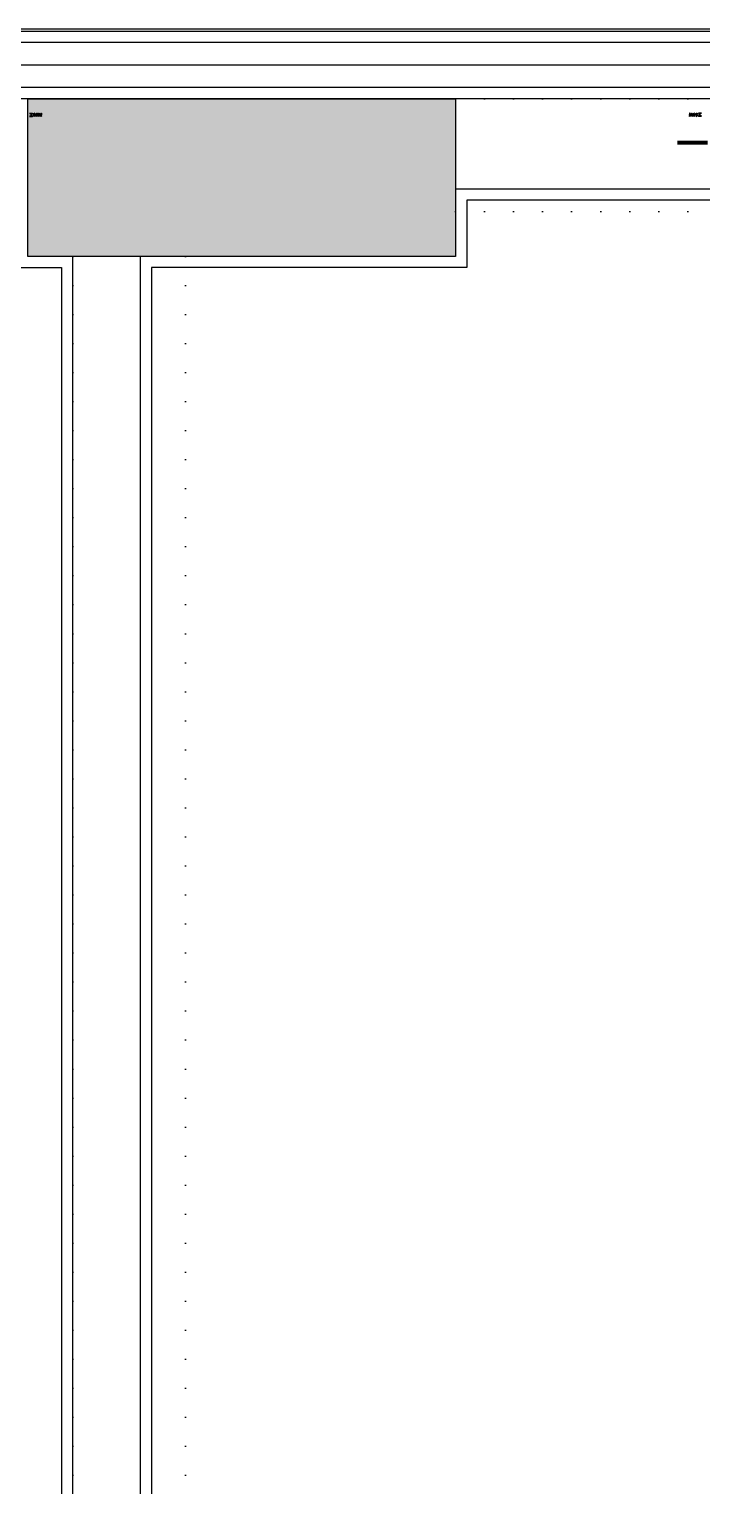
# Model space of a CAD drawing. Header units: inches. Extents: x 21 to 32698, y 13 to 3712.
# Drawn here: x 12012 to 12161.4, y 2273.8 to 2597.6 of the extents above; entities that cross this region are included whole.
import ezdxf

# ---------------------------------------------------------------- set-up
doc = ezdxf.new("R2010")
doc.units = ezdxf.units.IN
doc.header["$MEASUREMENT"] = 0
doc.linetypes.add('DOT', pattern=[6.35, 0, -6.35])
for name, color, linetype, lineweight in [('Z_MİM_-KM-BEAM-RAY', 8, 'DOT', 25), ('Z_MİM_-KM-GLAZ', 8, 'Continuous', 25), ('Z_MİM_-KM-IZO-THERMAL', 8, 'Continuous', 25), ('Z_MİM_-KM-IZO-THERMAL-ROCKWOOL', 8, 'BATTING', 25), ('Z_MİM_-KM-PAINT', 8, 'Continuous', 25), ('Z_MİM_-KM-PATTERN-STRC', 8, 'Continuous', 25), ('Z_MİM_-KM-STRC-CONCRETE', 8, 'Continuous', 25), ('Z_MİM_-KM-WALL', 8, 'Continuous', 25), ('Z_MİM_-KM-WALL-PL', 8, 'Continuous', 25), ('Z_MİM_-KM-WALL-PLASTER', 8, 'Continuous', 25), ('Z_MİM_AUDIT_D_040619093244-1', 8, 'Continuous', 25), ('Z_MİM_CELIK', 8, 'Continuous', 25)]:
    doc.layers.add(name, color=color, linetype=linetype, lineweight=lineweight)
doc.linetypes.add('BATTING', pattern='A,0.00254,-2.54,[134,ltypeshp.shx,S=2.54,R=0,X=-2.54,Y=0],-5.08,[134,ltypeshp.shx,S=2.54,R=180,X=2.54,Y=0],-2.54', length=10.16254)

# ---------------------------------------------------------------- blocks, each defined once
blk = doc.blocks.new('*U295')
at = {"layer": 'Z_MİM_AUDIT_D_040619093244-1'}
for points in [[(115.33, -3.18), (115.48, -3.18)], [(115.58, -3.18), (115.73, -3.18)], [(115.83, -3.18), (115.98, -3.18)], [(115.98, -3.18), (116.16, -3.25)], [(116.51, -3.2), (116.43, -3.18), (116.43, -3.39), (116.36, -3.4)], [(116.58, -3.23), (116.63, -3.31)], [(116.83, -3.18), (116.91, -3.2)], [(116.83, -3.18), (116.83, -3.38)], [(116.98, -3.23), (117.03, -3.31)], [(117.31, -3.2), (117.23, -3.18), (117.23, -3.36), (117.15, -3.36)], [(117.43, -3.31), (117.38, -3.23)], [(117.63, -3.18), (117.71, -3.2)], [(117.63, -3.18), (117.63, -3.34)], [(117.78, -3.23), (117.83, -3.31)], [(118.03, -3.18), (118.03, -3.33)], [(118.03, -3.18), (118.11, -3.2)], [(115.33, -3.28), (115.48, -3.28)], [(115.33, -3.78), (115.48, -3.78)], [(115.33, -3.88), (115.48, -3.88)], [(115.58, -3.28), (115.73, -3.28)], [(115.58, -3.5), (115.73, -3.5)], [(115.58, -3.55), (115.73, -3.55)], [(115.58, -3.78), (115.73, -3.78)], [(115.58, -3.88), (115.73, -3.88)], [(115.83, -3.28), (115.98, -3.28)], [(115.83, -3.5), (115.98, -3.5)], [(115.83, -3.55), (115.98, -3.55)], [(115.83, -3.78), (115.98, -3.78)], [(115.83, -3.88), (115.98, -3.88)], [(115.98, -3.88), (116.16, -3.8)], [(116.08, -3.5), (116.23, -3.5)], [(116.08, -3.55), (116.23, -3.55)], [(116.28, -3.4), (116.23, -3.28)], [(116.28, -3.65), (116.23, -3.78)], [(116.51, -3.85), (116.43, -3.88), (116.43, -3.66), (116.36, -3.65)], [(116.37, -3.49), (116.47, -3.49)], [(116.39, -3.56), (116.49, -3.56)], [(116.42, -3.49), (116.44, -3.56)], [(116.57, -3.49), (116.67, -3.48)], [(116.58, -3.83), (116.63, -3.74)], [(116.59, -3.56), (116.7, -3.57)], [(116.62, -3.48), (116.65, -3.57)], [(116.83, -3.38), (116.75, -3.38)], [(116.91, -3.85), (116.83, -3.88), (116.83, -3.67), (116.75, -3.67)], [(116.77, -3.48), (116.86, -3.48)], [(116.8, -3.57), (116.9, -3.58)], [(116.82, -3.48), (116.85, -3.57)], [(116.96, -3.47), (117.06, -3.47)], [(116.98, -3.83), (117.03, -3.74)], [(117, -3.58), (117.1, -3.58)], [(117.01, -3.47), (117.05, -3.58)], [(117.31, -3.85), (117.23, -3.88), (117.23, -3.69), (117.15, -3.69)], [(117.16, -3.46), (117.26, -3.46)], [(117.2, -3.59), (117.3, -3.59)], [(117.21, -3.46), (117.25, -3.59)], [(117.36, -3.46), (117.46, -3.45)], [(117.43, -3.74), (117.38, -3.83)], [(117.4, -3.59), (117.51, -3.6)], [(117.41, -3.46), (117.46, -3.6)], [(117.63, -3.34), (117.54, -3.35)], [(117.63, -3.71), (117.54, -3.7)], [(117.56, -3.45), (117.66, -3.45)], [(117.61, -3.45), (117.66, -3.6)], [(117.61, -3.6), (117.71, -3.61)], [(117.63, -3.88), (117.63, -3.71)], [(117.63, -3.88), (117.71, -3.85)], [(117.75, -3.44), (117.85, -3.44)], [(117.78, -3.83), (117.83, -3.74)], [(117.8, -3.44), (117.86, -3.61)], [(117.81, -3.61), (117.91, -3.61)], [(118.03, -3.33), (117.94, -3.33)], [(118.03, -3.72), (117.94, -3.72)], [(117.95, -3.44), (118.05, -3.43)], [(118, -3.43), (118.06, -3.62)], [(118.01, -3.62), (118.11, -3.62)], [(118.03, -3.88), (118.03, -3.72)], [(118.03, -3.88), (118.11, -3.85)]]:
    blk.add_lwpolyline(points, dxfattribs=at)
blk = doc.blocks.new('*U77')
at = {"layer": 'Z_MİM_AUDIT_D_040619093244-1'}
for points in [[(-3.03, -3.18), (-3.11, -3.2)], [(-3.03, -3.18), (-3.03, -3.33)], [(-2.78, -3.23), (-2.83, -3.31)], [(-2.63, -3.18), (-2.71, -3.2)], [(-2.63, -3.18), (-2.63, -3.34)], [(-2.43, -3.31), (-2.38, -3.23)], [(-2.31, -3.2), (-2.23, -3.18), (-2.23, -3.36), (-2.15, -3.36)], [(-1.98, -3.23), (-2.03, -3.31)], [(-1.83, -3.18), (-1.91, -3.2)], [(-1.83, -3.18), (-1.83, -3.38)], [(-1.58, -3.23), (-1.63, -3.31)], [(-1.51, -3.2), (-1.43, -3.18), (-1.43, -3.39), (-1.36, -3.4)], [(-0.98, -3.18), (-1.16, -3.25)], [(-0.83, -3.18), (-0.98, -3.18)], [(-0.58, -3.18), (-0.73, -3.18)], [(-0.33, -3.18), (-0.48, -3.18)], [(-3.01, -3.62), (-3.11, -3.62)], [(-3.03, -3.88), (-3.11, -3.85)], [(-3, -3.43), (-3.06, -3.62)], [(-2.95, -3.44), (-3.05, -3.43)], [(-3.03, -3.33), (-2.94, -3.33)], [(-3.03, -3.88), (-3.03, -3.72)], [(-3.03, -3.72), (-2.94, -3.72)], [(-2.81, -3.61), (-2.91, -3.61)], [(-2.8, -3.44), (-2.86, -3.61)], [(-2.75, -3.44), (-2.85, -3.44)], [(-2.78, -3.83), (-2.83, -3.74)], [(-2.61, -3.6), (-2.71, -3.61)], [(-2.63, -3.88), (-2.71, -3.85)], [(-2.61, -3.45), (-2.66, -3.6)], [(-2.56, -3.45), (-2.66, -3.45)], [(-2.63, -3.34), (-2.54, -3.35)], [(-2.63, -3.71), (-2.54, -3.7)], [(-2.63, -3.88), (-2.63, -3.71)], [(-2.4, -3.59), (-2.51, -3.6)], [(-2.36, -3.46), (-2.46, -3.45)], [(-2.41, -3.46), (-2.46, -3.6)], [(-2.43, -3.74), (-2.38, -3.83)], [(-2.31, -3.85), (-2.23, -3.88), (-2.23, -3.69), (-2.15, -3.69)], [(-2.2, -3.59), (-2.3, -3.59)], [(-2.16, -3.46), (-2.26, -3.46)], [(-2.21, -3.46), (-2.25, -3.59)], [(-2, -3.58), (-2.1, -3.58)], [(-1.96, -3.47), (-2.06, -3.47)], [(-2.01, -3.47), (-2.05, -3.58)], [(-1.98, -3.83), (-2.03, -3.74)], [(-1.91, -3.85), (-1.83, -3.88), (-1.83, -3.67), (-1.75, -3.67)], [(-1.8, -3.57), (-1.9, -3.58)], [(-1.77, -3.48), (-1.86, -3.48)], [(-1.82, -3.48), (-1.85, -3.57)], [(-1.83, -3.38), (-1.75, -3.38)], [(-1.59, -3.56), (-1.7, -3.57)], [(-1.57, -3.49), (-1.67, -3.48)], [(-1.62, -3.48), (-1.65, -3.57)], [(-1.58, -3.83), (-1.63, -3.74)], [(-1.51, -3.85), (-1.43, -3.88), (-1.43, -3.66), (-1.36, -3.65)], [(-1.39, -3.56), (-1.49, -3.56)], [(-1.37, -3.49), (-1.47, -3.49)], [(-1.42, -3.49), (-1.44, -3.56)], [(-1.28, -3.4), (-1.23, -3.28)], [(-1.28, -3.65), (-1.23, -3.78)], [(-1.08, -3.5), (-1.23, -3.5)], [(-1.08, -3.55), (-1.23, -3.55)], [(-0.98, -3.88), (-1.16, -3.8)], [(-0.83, -3.28), (-0.98, -3.28)], [(-0.83, -3.5), (-0.98, -3.5)], [(-0.83, -3.55), (-0.98, -3.55)], [(-0.83, -3.78), (-0.98, -3.78)], [(-0.83, -3.88), (-0.98, -3.88)], [(-0.58, -3.28), (-0.73, -3.28)], [(-0.58, -3.5), (-0.73, -3.5)], [(-0.58, -3.55), (-0.73, -3.55)], [(-0.58, -3.78), (-0.73, -3.78)], [(-0.58, -3.88), (-0.73, -3.88)], [(-0.33, -3.28), (-0.48, -3.28)], [(-0.33, -3.78), (-0.48, -3.78)], [(-0.33, -3.88), (-0.48, -3.88)]]:
    blk.add_lwpolyline(points, dxfattribs=at)
at = {"layer": 'Z_MİM_CELIK'}
for p, q in [((1, -9.45), (-5.7, -9.45)), ((1, -9.65), (-5.7, -9.65)), ((1, -9.85), (-5.7, -9.85)), ((1, -10.05), (-5.7, -10.05))]:
    blk.add_line(p, q, dxfattribs=at)
blk = doc.blocks.new('-KM_Kolon-1K')
at = {"layer": 'Z_MİM_-KM-PATTERN-STRC'}
blk.add_hatch(color=256, dxfattribs=at).paths.add_polyline_path([(2680, 1600), (2775, 1600), (2775, 1565), (2680, 1565)], flags=0)
at = {"layer": 'Z_MİM_-KM-STRC-CONCRETE'}
blk.add_lwpolyline([(2680, 1600), (2775, 1600), (2775, 1565), (2680, 1565)], close=True, dxfattribs=at)
blk = doc.blocks.new('-KM_Kiriş İzi-1K')
at = {"layer": 'Z_MİM_-KM-BEAM-RAY'}
for p, q in [((2775, 1600), (3475, 1600)), ((2775, 1575), (3475, 1575)), ((2690, 1565), (2690, 1030)), ((2715, 1565), (2715, 1030))]:
    blk.add_line(p, q, dxfattribs=at)

msp = doc.modelspace()

# ---------------------------------------------------------------- linework, layer by layer
at = {"layer": 'Z_MİM_-KM-WALL'}
for p, q in [((12021.71, 2012.08), (12021.71, 2547.08)), ((12036.71, 2012.08), (12036.71, 2547.08))]:
    msp.add_line(p, q, dxfattribs=at)

# ---------------------------------------------------------------- block references
at = {"layer": 'Z_MİM_-KM-GLAZ', "ltscale": 1.5}
for name, p in [('*U295', (11896.71, 2582.08)), ('*U77', (12161.71, 2582.08))]:
    msp.add_blockref(name, p, dxfattribs=at)

# ---------------------------------------------------------------- next in the draw order: linework, layer by layer
at = {"layer": 'Z_MİM_-KM-IZO-THERMAL'}
msp.add_lwpolyline([(11329.21, 1162.16), (11329.21, 969.58), (12844.21, 969.58), (12844.21, 2594.58), (9029.21, 2594.58), (9029.21, 1624.58), (9319.21, 1624.58), (9319.21, 969.58), (10654.21, 969.58), (10654.21, 1161.83)], dxfattribs=at)
at = {"layer": 'Z_MİM_-KM-IZO-THERMAL-ROCKWOOL', "ltscale": 0.45}
msp.add_lwpolyline([(11334.21, 1162.16), (11334.21, 974.58), (12839.21, 974.58), (12839.21, 2589.58), (9034.21, 2589.58), (9034.21, 1629.58), (9324.21, 1629.58), (9324.21, 974.58), (10649.21, 974.58), (10649.21, 1161.83)], dxfattribs=at)
at = {"layer": 'Z_MİM_-KM-PAINT'}
msp.add_lwpolyline([(11326.21, 1162.16), (11326.21, 966.58), (12847.21, 966.58), (12847.21, 2597.58), (9026.21, 2597.58), (9026.21, 1621.58), (9316.21, 1621.58), (9316.21, 966.58), (10657.21, 966.58), (10657.21, 1161.83)], dxfattribs=at)
at = {"layer": 'Z_MİM_-KM-WALL'}
msp.add_line((12106.71, 2562.08), (12806.71, 2562.08), dxfattribs=at)
at = {"layer": 'Z_MİM_-KM-WALL-PL'}
msp.add_lwpolyline([(11341.71, 1162.16), (11341.71, 982.08), (12831.71, 982.08), (12831.71, 2582.08), (9041.71, 2582.08), (9041.71, 1637.08), (9331.71, 1637.08), (9331.71, 982.08), (10641.71, 982.08), (10641.71, 1161.83)], dxfattribs=at)
at = {"layer": 'Z_MİM_-KM-WALL-PLASTER'}
for points in [[(11326.71, 1162.16), (11326.71, 967.08), (12846.71, 967.08), (12846.71, 2597.08), (9026.71, 2597.08), (9026.71, 1622.08), (9316.71, 1622.08), (9316.71, 967.08), (10656.71, 967.08), (10656.71, 1161.83)], [(11339.21, 1162.16), (11339.21, 979.58), (12834.21, 979.58), (12834.21, 2584.58), (9039.21, 2584.58), (9039.21, 1634.58), (9329.21, 1634.58), (9329.21, 979.58), (10644.21, 979.58), (10644.21, 1161.83)], [(11284.26, 2582.08), (11284.26, 2089.58), (11339.21, 2089.58), (11339.19, 1859.58), (11874.21, 1859.58), (11874.21, 2544.58), (12019.21, 2544.58), (12019.21, 1859.58), (12833.7, 1859.58)]]:
    msp.add_lwpolyline(points, dxfattribs=at)
msp.add_lwpolyline([(12439.21, 1879.58), (12439.21, 2559.58), (12109.21, 2559.58), (12109.21, 2544.58), (12039.21, 2544.58), (12039.21, 2014.58), (12049.21, 2014.58), (12049.21, 1879.58)], close=True, dxfattribs=at)

# ---------------------------------------------------------------- next in the draw order: block references
at = {"layer": 'Z_MİM_-KM-BEAM-RAY'}
msp.add_blockref('-KM_Kiriş İzi-1K', (9331.71, 982.08), dxfattribs=at)
at = {"layer": 'Z_MİM_-KM-STRC-CONCRETE'}
msp.add_blockref('-KM_Kolon-1K', (9331.71, 982.08), dxfattribs=at)

doc.saveas('drawing.dxf')
